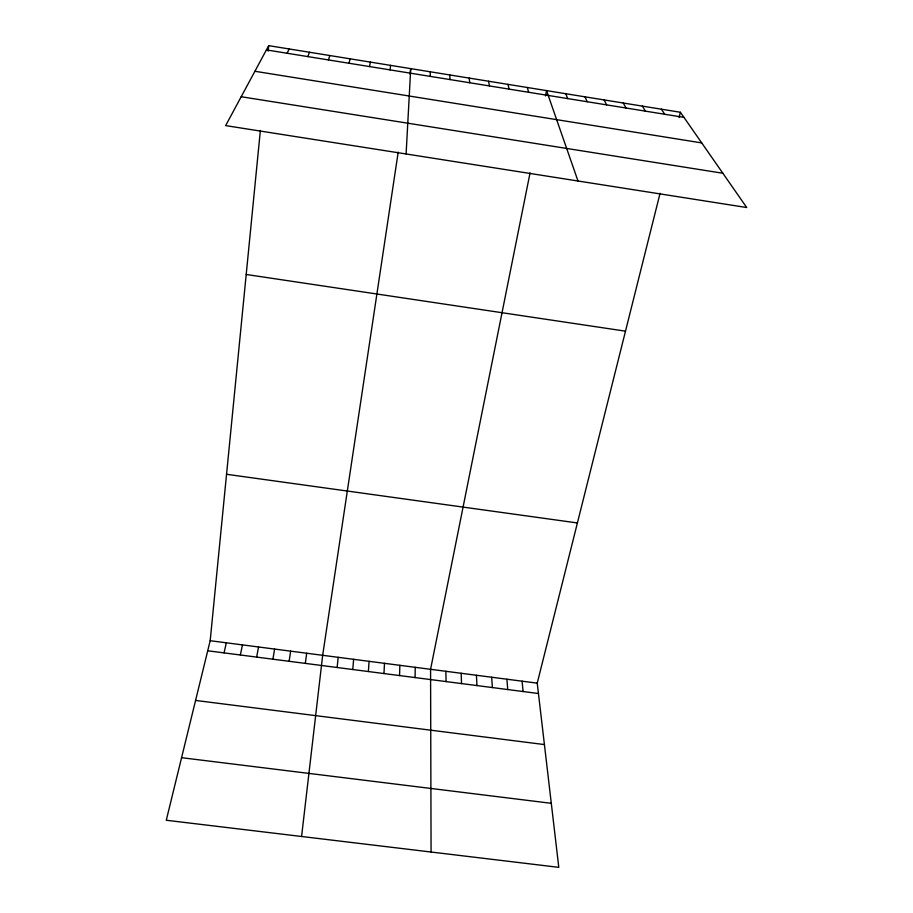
<?xml version="1.0" encoding="UTF-8"?>
<svg xmlns="http://www.w3.org/2000/svg" width="913" height="913" viewBox="0 0 913 913"><rect width="100%" height="100%" fill="white"/><g stroke="black" fill="none" stroke-linecap="round" stroke-linejoin="round"><path stroke-width="1.37" d="M415.084 677.572L415.232 667.323M399.552 675.563L399.86 665.326M383.985 673.554L384.476 663.329M406.102 153.977L410.736 68.635L409.926 74.044M368.396 671.534L369.057 661.332M352.783 669.526L353.616 659.323M660.065 193.316L537.232 683.152L558.79 867.35L166.28 820.251L210.184 640.709L260.365 130.468M268.171 51.139L268.707 45.65L680.39 112.265L746.72 207.525L225.648 125.606L268.707 45.65M337.148 667.494L338.152 657.314M301.587 836.491L322.666 655.306L398.194 152.14M390.045 69.879L390.581 65.371M305.319 663.386L306.677 653.229M289.113 661.297L290.665 651.152M272.896 659.197L274.619 649.075M369.548 66.569L370.37 62.095M256.644 657.098L258.55 646.986M530.054 172.877L430.571 669.309L431.073 852.023M545.483 95.933L546.545 90.604L577.986 181.002M240.359 654.986L242.459 644.898M224.05 652.886L226.333 642.798M679.078 117.515L680.39 112.265M349.017 63.248L350.136 58.82M328.429 59.927L329.844 55.545M307.807 56.595L309.507 52.246M287.139 53.251L289.136 48.96M181.573 757.687L551.292 803.314M195.576 700.442L544.422 744.574M207.719 650.775L538.442 693.515M210.184 640.709L537.232 683.152M226.55 474.281L577.404 522.955M246.202 274.471L625.496 331.168M241.203 96.732L722.856 173.253M266.413 49.907L683.94 117.366M254.91 71.271L701.732 142.919M661.389 109.195L664.675 114.251M642.353 106.113L645.365 111.135M623.271 103.021L626.021 108.008M604.144 99.928L606.631 104.869M584.982 96.824L587.207 101.731M565.786 93.719L567.738 98.593M527.269 87.488L528.673 92.27M507.948 84.361L509.077 89.109M488.581 81.234L489.448 85.936M469.179 78.084L469.773 82.763M522.076 681.189L523.115 691.529M506.886 679.215L507.765 689.543M491.673 677.241L492.381 687.557M449.744 74.946L450.052 79.568M476.426 675.266L476.974 685.572M461.168 673.28L461.533 683.575M445.875 671.295L446.08 681.577M430.263 71.796L430.285 76.384"/></g></svg>
